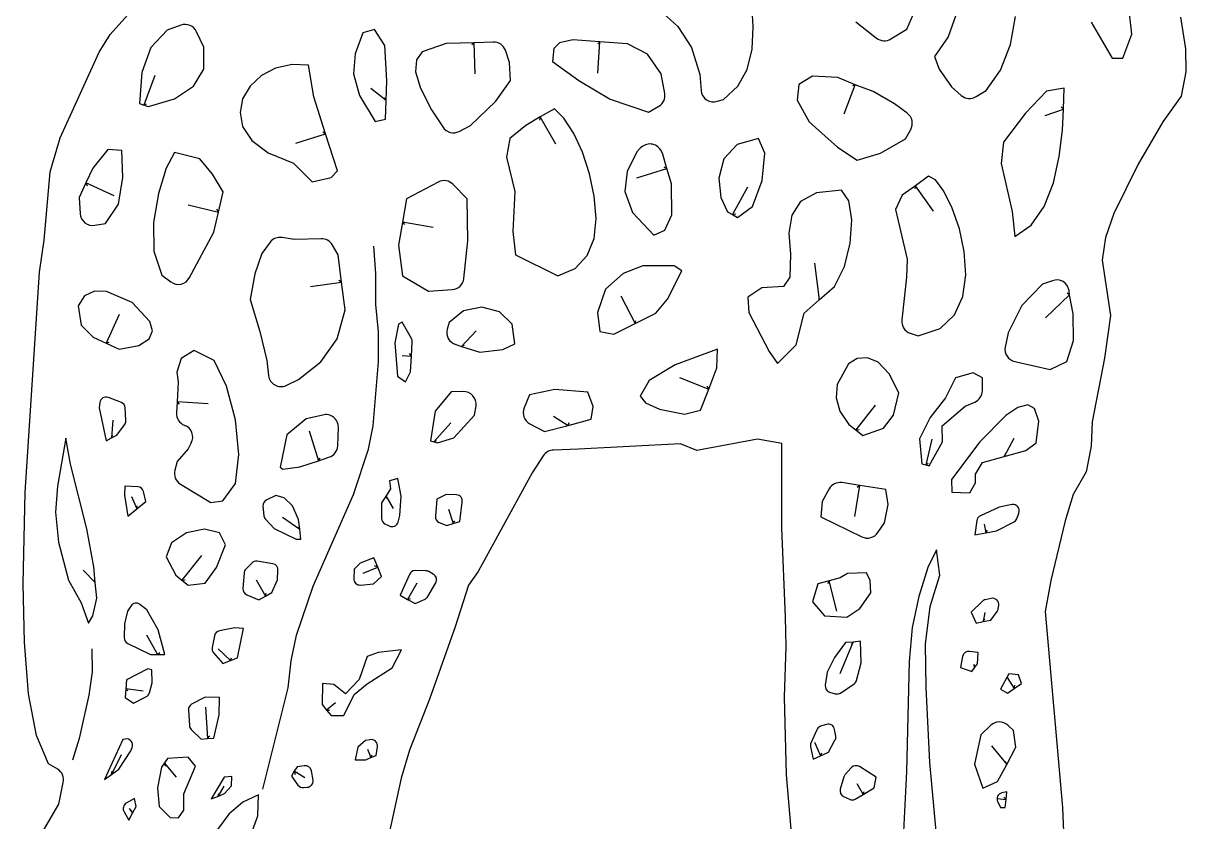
# Model space of a CAD drawing. Extents: x 0 to 5.7, y 0 to 10.7.
# Drawn here: x 0.141 to 3.856, y 2.719 to 5.269 of the extents above; entities that cross this region are included whole.
import ezdxf

# ---------------------------------------------------------------- set-up
doc = ezdxf.new("R2010")
doc.units = 0
doc.layers.add('WHITE', color=7, linetype='CONTINUOUS')

msp = doc.modelspace()

# ---------------------------------------------------------------- linework, layer by layer
at = {"layer": 'WHITE', "linetype": 'CONTINUOUS'}
for p, q in [((0.418999, 5.232999), (0.512, 5.337999)), ((2.473999, 5.257999), (2.469, 5.334)), ((3.134, 5.330999), (3.096999, 5.225999)), ((2.174, 5.311999), (2.233, 5.258999)), ((2.964999, 5.25), (2.986999, 5.301)), ((3.296, 5.201), (3.312, 5.290999)), ((3.684, 5.234), (3.676, 5.3)), ((3.838999, 5.289), (3.855, 5.188)), ((0.601, 5.247), (0.549, 5.191999)), ((0.644999, 5.263), (0.601, 5.247)), ((0.717999, 5.192999), (0.694999, 5.242)), ((1.225999, 5.238999), (1.202, 5.171999)), ((1.263, 5.249), (1.225999, 5.238999)), ((1.296, 5.197999), (1.263, 5.249)), ((2.233, 5.258999), (2.276, 5.191999)), ((2.47, 5.185999), (2.473999, 5.257999)), ((2.802, 5.274), (2.868, 5.222)), ((2.914, 5.218999), (2.964999, 5.25)), ((3.553999, 5.272999), (3.621, 5.157999)), ((0.384, 5.177), (0.418999, 5.232999)), ((1.491999, 5.204999), (1.416, 5.177999)), ((1.582, 5.206999), (1.491999, 5.204999)), ((1.582, 5.206999), (1.575, 5.199999)), ((1.643, 5.209), (1.582, 5.206999)), ((1.585, 5.107999), (1.582, 5.206999)), ((1.855, 5.206999), (1.837, 5.189)), ((1.896999, 5.216), (1.855, 5.206999)), ((1.983999, 5.21), (1.896999, 5.216)), ((1.976999, 5.11), (1.983999, 5.21)), ((1.983999, 5.21), (1.976999, 5.203)), ((2.072, 5.203), (1.983999, 5.21)), ((2.135999, 5.17), (2.072, 5.203)), ((3.096999, 5.225999), (3.052999, 5.163)), ((3.263999, 5.118999), (3.296, 5.201)), ((3.654999, 5.157999), (3.684, 5.234)), ((0.259, 4.902999), (0.384, 5.177)), ((0.549, 5.191999), (0.519999, 5.111999)), ((0.717999, 5.123), (0.717999, 5.192999)), ((1.202, 5.171999), (1.195999, 5.107999)), ((1.302999, 5.085), (1.296, 5.197999)), ((1.416, 5.177999), (1.398, 5.151999)), ((1.695, 5.144), (1.682, 5.183)), ((1.837, 5.189), (1.832, 5.146999)), ((2.18, 5.107999), (2.135999, 5.17)), ((2.276, 5.191999), (2.302999, 5.105999)), ((2.453999, 5.122), (2.47, 5.185999)), ((3.855, 5.188), (3.855999, 5.113999)), ((1, 5.138), (0.947, 5.125999)), ((1.052999, 5.135), (1, 5.138)), ((1.07, 5.033999), (1.052999, 5.135)), ((1.398, 5.151999), (1.394999, 5.113999)), ((1.697999, 5.085999), (1.695, 5.144)), ((1.832, 5.146999), (1.916, 5.085999)), ((3.052999, 5.163), (3.068, 5.123)), ((3.621, 5.157999), (3.654999, 5.157999)), ((0.519999, 5.111999), (0.512, 5.013)), ((0.560999, 5.102), (0.526, 5.007999)), ((0.685, 5.067999), (0.717999, 5.123)), ((0.902, 5.102), (0.865999, 5.067999)), ((0.947, 5.125999), (0.902, 5.102)), ((1.195999, 5.107999), (1.215999, 5.038)), ((1.394999, 5.113999), (1.409999, 5.061999)), ((2.190999, 5.045), (2.18, 5.107999)), ((2.302999, 5.105999), (2.306999, 5.053999)), ((2.424999, 5.067999), (2.453999, 5.122)), ((2.663, 5.099999), (2.618999, 5.073999)), ((2.743999, 5.096), (2.663, 5.099999)), ((2.799999, 5.072999), (2.743999, 5.096)), ((3.068, 5.123), (3.107, 5.065999)), ((3.217999, 5.054999), (3.263999, 5.118999)), ((3.855999, 5.113999), (3.841, 5.035999)), ((0.624, 5.027999), (0.685, 5.067999)), ((0.865999, 5.067999), (0.842, 5.027999)), ((1.251999, 5.061999), (1.300999, 5.024)), ((1.300999, 5.024), (1.302999, 5.085)), ((1.409999, 5.061999), (1.445999, 4.993)), ((1.651, 5.019999), (1.697999, 5.085999)), ((1.916, 5.085999), (2.016999, 5.026999)), ((2.378999, 5.026), (2.424999, 5.067999)), ((2.618999, 5.073999), (2.614, 5.024)), ((2.763999, 4.98), (2.799999, 5.072999)), ((2.799999, 5.072999), (2.790999, 5.068999)), ((2.857, 5.051), (2.799999, 5.072999)), ((3.107, 5.065999), (3.138, 5.039)), ((3.186, 5.034999), (3.217999, 5.054999)), ((3.467, 5.061999), (3.411, 5.052)), ((3.464999, 4.994999), (3.467, 5.061999)), ((0.541, 5.002999), (0.624, 5.027999)), ((0.842, 5.027999), (0.833999, 4.984)), ((1.106999, 4.915999), (1.07, 5.033999)), ((1.215999, 5.038), (1.266, 4.954999)), ((1.300999, 5.024), (1.294, 5.031)), ((1.299, 4.962999), (1.300999, 5.024)), ((1.57, 4.942999), (1.651, 5.019999)), ((2.016999, 5.026999), (2.138999, 4.985)), ((2.358999, 5.019999), (2.378999, 5.026)), ((2.614, 5.024), (2.653, 4.953999)), ((2.924999, 5.012), (2.857, 5.051)), ((3.411, 5.052), (3.344, 4.981999)), ((3.841, 5.035999), (3.782999, 4.953999)), ((0.512, 5.013), (0.526, 5.007999)), ((0.526, 5.007999), (0.535, 5.012)), ((0.526, 5.007999), (0.541, 5.002999)), ((0.833999, 4.984), (0.842, 4.939)), ((1.445999, 4.993), (1.481999, 4.938)), ((1.838999, 4.995999), (1.792999, 4.969999)), ((1.868999, 4.966), (1.838999, 4.995999)), ((2.138999, 4.985), (2.171999, 5.004)), ((2.966, 4.981999), (2.924999, 5.012)), ((3.344, 4.981999), (3.273999, 4.888999)), ((3.407, 4.974999), (3.464999, 4.994999)), ((3.464999, 4.994999), (3.457999, 5.001999)), ((3.461999, 4.927999), (3.464999, 4.994999)), ((1.266, 4.954999), (1.299, 4.962999)), ((1.534, 4.923999), (1.57, 4.942999)), ((1.746999, 4.942999), (1.695999, 4.901)), ((1.792999, 4.969999), (1.746999, 4.942999)), ((1.792999, 4.969999), (1.791, 4.96)), ((1.843, 4.882999), (1.792999, 4.969999)), ((1.899999, 4.916999), (1.868999, 4.966)), ((2.653, 4.953999), (2.743, 4.873)), ((3.782999, 4.953999), (3.703999, 4.818999)), ((0.842, 4.939), (0.871999, 4.894999)), ((1.011999, 4.886), (1.106999, 4.915999)), ((1.106999, 4.915999), (1.098, 4.921)), ((1.144999, 4.797999), (1.106999, 4.915999)), ((1.927999, 4.856999), (1.899999, 4.916999)), ((2.96, 4.9), (2.976999, 4.929999)), ((3.451999, 4.843999), (3.461999, 4.927999)), ((0.226999, 4.795), (0.259, 4.902999)), ((0.871999, 4.894999), (0.924, 4.855)), ((1.695999, 4.901), (1.684999, 4.842)), ((2.114, 4.870999), (2.101999, 4.859)), ((2.421999, 4.881999), (2.38, 4.835999)), ((2.490999, 4.901), (2.421999, 4.881999)), ((2.510999, 4.854), (2.490999, 4.901)), ((2.743, 4.873), (2.805999, 4.831999)), ((2.88, 4.854), (2.96, 4.9)), ((3.273999, 4.888999), (3.266, 4.821)), ((0.411, 4.866), (0.363, 4.806)), ((0.456, 4.862999), (0.411, 4.866)), ((0.458999, 4.776999), (0.456, 4.862999)), ((0.624, 4.855999), (0.597999, 4.806)), ((0.704999, 4.835999), (0.624, 4.855999)), ((0.745999, 4.787), (0.704999, 4.835999)), ((0.924, 4.855), (1.004999, 4.822)), ((1.684999, 4.842), (1.712, 4.731999)), ((1.950999, 4.788), (1.927999, 4.856999)), ((2.101999, 4.859), (2.071, 4.796)), ((2.184, 4.854), (2.177999, 4.863999)), ((2.197999, 4.804999), (2.184, 4.854)), ((2.38, 4.835999), (2.364, 4.774)), ((2.502, 4.767), (2.510999, 4.854)), ((2.805999, 4.831999), (2.88, 4.854)), ((3.433, 4.76), (3.451999, 4.843999)), ((0.208, 4.576), (0.226999, 4.795)), ((0.363, 4.806), (0.340999, 4.76)), ((0.597999, 4.806), (0.573, 4.725999)), ((1.004999, 4.822), (1.064, 4.763)), ((1.125, 4.776999), (1.144999, 4.797999)), ((2.071, 4.796), (2.062999, 4.731999)), ((2.101999, 4.776), (2.197999, 4.804999)), ((2.197999, 4.804999), (2.188999, 4.809999)), ((2.213, 4.756), (2.197999, 4.804999)), ((3.266, 4.821), (3.301, 4.668)), ((3.703999, 4.818999), (3.625999, 4.662)), ((0.340999, 4.76), (0.319999, 4.712999)), ((0.432, 4.717999), (0.340999, 4.76)), ((0.340999, 4.76), (0.344999, 4.75)), ((0.444999, 4.690999), (0.458999, 4.776999)), ((0.779999, 4.730999), (0.745999, 4.787)), ((1.064, 4.763), (1.125, 4.776999)), ((1.467, 4.762), (1.366, 4.708)), ((1.965999, 4.717), (1.950999, 4.788)), ((2.213999, 4.657), (2.213, 4.756)), ((2.364, 4.774), (2.369999, 4.712999)), ((2.470999, 4.684), (2.502, 4.767)), ((3.033999, 4.781), (2.992, 4.75)), ((3.055999, 4.769), (3.033999, 4.781)), ((3.082999, 4.732999), (3.055999, 4.769)), ((3.404, 4.684), (3.433, 4.76)), ((0.573, 4.725999), (0.556999, 4.632999)), ((0.764999, 4.665999), (0.779999, 4.730999)), ((1.559999, 4.708), (1.514999, 4.754)), ((1.712, 4.731999), (1.705999, 4.604)), ((2.062999, 4.731999), (2.088, 4.664999)), ((2.456, 4.745999), (2.407999, 4.657999)), ((2.676, 4.728), (2.625, 4.699999)), ((2.756, 4.736), (2.676, 4.728)), ((2.779, 4.702), (2.756, 4.736)), ((2.95, 4.719999), (2.927999, 4.673999)), ((2.992, 4.75), (2.95, 4.719999)), ((2.992, 4.75), (2.99, 4.739999)), ((3.049999, 4.669), (2.992, 4.75)), ((3.109999, 4.678999), (3.082999, 4.732999)), ((0.319999, 4.712999), (0.323, 4.660999)), ((0.404, 4.63), (0.444999, 4.690999)), ((0.667999, 4.689), (0.764999, 4.665999)), ((1.366, 4.708), (1.353, 4.633999)), ((1.562, 4.573999), (1.559999, 4.708)), ((1.972, 4.645999), (1.965999, 4.717)), ((2.369999, 4.712999), (2.391999, 4.666999)), ((2.424, 4.649), (2.470999, 4.684)), ((2.625, 4.699999), (2.596999, 4.656)), ((2.789, 4.640999), (2.779, 4.702)), ((3.361999, 4.624), (3.404, 4.684)), ((0.75, 4.602), (0.764999, 4.665999)), ((0.764999, 4.665999), (0.759999, 4.675)), ((1.965, 4.581999), (1.972, 4.645999)), ((2.088, 4.664999), (2.155999, 4.592)), ((2.190999, 4.607999), (2.213999, 4.657)), ((2.391999, 4.666999), (2.407999, 4.657999)), ((2.407999, 4.657999), (2.417999, 4.660999)), ((2.407999, 4.657999), (2.424, 4.649)), ((2.596999, 4.656), (2.588, 4.598999)), ((2.927999, 4.673999), (2.966, 4.515999)), ((3.132999, 4.612999), (3.109999, 4.678999)), ((3.301, 4.668), (3.309999, 4.587999)), ((3.625999, 4.662), (3.599999, 4.585)), ((0.37, 4.624), (0.404, 4.63)), ((0.556999, 4.632999), (0.558, 4.540999)), ((1.353, 4.633999), (1.34, 4.560999)), ((1.450999, 4.617), (1.353, 4.633999)), ((1.353, 4.633999), (1.358999, 4.625999)), ((2.155999, 4.592), (2.190999, 4.607999)), ((2.783999, 4.566999), (2.789, 4.640999)), ((3.148, 4.539999), (3.132999, 4.612999)), ((3.309999, 4.587999), (3.361999, 4.624)), ((0.193, 4.473999), (0.208, 4.576)), ((0.671999, 4.456999), (0.75, 4.602)), ((0.93, 4.57), (0.902999, 4.533999)), ((1.006999, 4.578999), (0.967999, 4.585)), ((1.093, 4.580999), (1.006999, 4.578999)), ((1.549, 4.453999), (1.562, 4.573999)), ((1.705999, 4.604), (1.713999, 4.53)), ((1.942999, 4.526999), (1.965, 4.581999)), ((2.588, 4.598999), (2.592999, 4.532)), ((3.599999, 4.585), (3.588999, 4.513)), ((0.558, 4.540999), (0.583999, 4.465)), ((0.902999, 4.533999), (0.880999, 4.468999)), ((1.146999, 4.53), (1.128999, 4.560999)), ((1.268, 4.469999), (1.261, 4.557)), ((1.34, 4.560999), (1.353, 4.462999)), ((2.765, 4.492), (2.783999, 4.566999)), ((3.153, 4.466), (3.148, 4.539999)), ((1.157999, 4.441999), (1.146999, 4.53)), ((1.713999, 4.53), (1.848999, 4.462999)), ((1.904999, 4.486), (1.942999, 4.526999)), ((2.592999, 4.532), (2.591, 4.458)), ((2.67, 4.502999), (2.684999, 4.386)), ((2.966, 4.515999), (2.963999, 4.458)), ((3.588999, 4.513), (3.615999, 4.335999)), ((0.146999, 3.770999), (0.193, 4.473999)), ((0.583999, 4.465), (0.612999, 4.442999)), ((0.880999, 4.468999), (0.865999, 4.387)), ((1.268, 4.370999), (1.268, 4.469999)), ((1.353, 4.462999), (1.435999, 4.414)), ((1.848999, 4.462999), (1.904999, 4.486)), ((2.058, 4.469999), (2.002, 4.42)), ((2.121, 4.493999), (2.058, 4.469999)), ((2.220999, 4.494999), (2.121, 4.493999)), ((2.2, 4.388), (2.246, 4.478)), ((2.246, 4.478), (2.220999, 4.494999)), ((2.591, 4.458), (2.571, 4.428999)), ((2.733, 4.428999), (2.765, 4.492)), ((2.963999, 4.458), (2.948999, 4.322)), ((3.144, 4.396999), (3.153, 4.466)), ((1.059, 4.428999), (1.157999, 4.441999)), ((1.157999, 4.441999), (1.149999, 4.447999)), ((1.169999, 4.354), (1.157999, 4.441999)), ((2.500999, 4.423999), (2.457, 4.394)), ((2.571, 4.428999), (2.500999, 4.423999)), ((2.684999, 4.386), (2.733, 4.428999)), ((3.398, 4.435999), (3.332, 4.368)), ((3.43, 4.447), (3.398, 4.435999)), ((0.337, 4.399), (0.317, 4.367)), ((0.368999, 4.414), (0.337, 4.399)), ((0.407, 4.413), (0.368999, 4.414)), ((0.488999, 4.376999), (0.407, 4.413)), ((0.865999, 4.387), (0.897, 4.284999)), ((1.435999, 4.414), (1.511999, 4.419)), ((2.002, 4.42), (1.975999, 4.344999)), ((2.051, 4.399), (2.095999, 4.309999)), ((2.163, 4.342999), (2.2, 4.388)), ((2.457, 4.394), (2.46, 4.344999)), ((2.637, 4.342999), (2.684999, 4.386)), ((2.684999, 4.386), (2.684999, 4.395999)), ((3.117, 4.337999), (3.144, 4.396999)), ((3.407999, 4.328), (3.484999, 4.401999)), ((3.484999, 4.401999), (3.476999, 4.407)), ((3.484999, 4.401999), (3.483, 4.415999)), ((3.496, 4.341), (3.484999, 4.401999)), ((0.317, 4.367), (0.326, 4.304999)), ((0.546, 4.316999), (0.488999, 4.376999)), ((1.144, 4.261), (1.169999, 4.354)), ((1.276, 4.283999), (1.268, 4.370999)), ((1.547999, 4.350999), (1.501999, 4.314)), ((1.605999, 4.361999), (1.547999, 4.350999)), ((1.662999, 4.348), (1.605999, 4.361999)), ((1.702999, 4.308), (1.662999, 4.348)), ((3.332, 4.368), (3.288, 4.28)), ((0.448, 4.339), (0.405999, 4.248)), ((0.554, 4.287), (0.546, 4.316999)), ((1.351999, 4.315), (1.34, 4.308)), ((1.381999, 4.262), (1.351999, 4.315)), ((1.501999, 4.314), (1.496, 4.291999)), ((1.975999, 4.344999), (1.983999, 4.284999)), ((2.028, 4.276), (2.095999, 4.309999)), ((2.095999, 4.309999), (2.163, 4.342999)), ((2.095999, 4.309999), (2.098999, 4.318999)), ((2.46, 4.344999), (2.525, 4.221)), ((2.611, 4.242), (2.637, 4.342999)), ((3.071, 4.294), (3.117, 4.337999)), ((3.496999, 4.256), (3.496, 4.341)), ((3.615999, 4.335999), (3.595999, 4.199999)), ((0.326, 4.304999), (0.363999, 4.267)), ((0.542999, 4.261), (0.554, 4.287)), ((0.897, 4.284999), (0.919, 4.191999)), ((1.276, 4.188), (1.276, 4.283999)), ((1.34, 4.308), (1.327999, 4.249)), ((1.588, 4.287), (1.542, 4.236999)), ((1.712, 4.244999), (1.702999, 4.308)), ((1.983999, 4.284999), (2.028, 4.276)), ((2.974999, 4.278999), (3.000999, 4.270999)), ((3.000999, 4.270999), (3.071, 4.294)), ((3.288, 4.28), (3.279, 4.235)), ((0.363999, 4.267), (0.405999, 4.248)), ((0.405999, 4.248), (0.416, 4.250999)), ((0.405999, 4.248), (0.448, 4.228)), ((0.448, 4.228), (0.509999, 4.239999)), ((0.509999, 4.239999), (0.542999, 4.261)), ((1.092, 4.188), (1.144, 4.261)), ((1.327999, 4.249), (1.337, 4.142)), ((1.381999, 4.205999), (1.383999, 4.250999)), ((1.523, 4.243), (1.542, 4.236999)), ((1.542, 4.236999), (1.550999, 4.242)), ((1.542, 4.236999), (1.6, 4.218999)), ((1.674, 4.227), (1.712, 4.244999)), ((2.551, 4.183), (2.611, 4.242)), ((3.476, 4.189), (3.496999, 4.256)), ((0.646, 4.198999), (0.632, 4.155)), ((0.686999, 4.223999), (0.646, 4.198999)), ((0.750999, 4.191999), (0.686999, 4.223999)), ((1.351999, 4.208), (1.381999, 4.205999)), ((1.381999, 4.205999), (1.375, 4.214)), ((1.378999, 4.156), (1.381999, 4.205999)), ((1.6, 4.218999), (1.674, 4.227)), ((2.359999, 4.228), (2.223999, 4.177999)), ((2.358, 4.169), (2.359999, 4.228)), ((2.525, 4.221), (2.551, 4.183)), ((2.805999, 4.198999), (2.778, 4.182)), ((2.838999, 4.201), (2.805999, 4.198999)), ((2.872999, 4.186999), (2.838999, 4.201)), ((3.595999, 4.199999), (3.556999, 3.996)), ((0.79, 4.11), (0.750999, 4.191999)), ((0.919, 4.191999), (0.925, 4.144)), ((1.021, 4.131), (1.092, 4.188)), ((1.258999, 3.983), (1.276, 4.188)), ((2.223999, 4.177999), (2.141, 4.127999)), ((2.332, 4.100999), (2.358, 4.169)), ((2.778, 4.182), (2.742, 4.114999)), ((2.907999, 4.15), (2.872999, 4.186999)), ((3.309999, 4.189), (3.423, 4.163)), ((3.423, 4.163), (3.476, 4.189)), ((0.632, 4.155), (0.635999, 4.124)), ((0.635999, 4.124), (0.633, 4.059999)), ((0.981, 4.111999), (1.021, 4.131)), ((1.337, 4.142), (1.363, 4.124)), ((1.363, 4.124), (1.378999, 4.156)), ((2.141, 4.127999), (2.112999, 4.078)), ((2.237999, 4.138), (2.332, 4.100999)), ((2.938999, 4.089), (2.907999, 4.15)), ((3.119999, 4.137), (3.088, 4.072999)), ((3.177, 4.152999), (3.119999, 4.137)), ((3.206, 4.137), (3.177, 4.152999)), ((3.206, 4.096), (3.206, 4.137)), ((0.819, 4.002999), (0.79, 4.11)), ((1.508, 4.092), (1.457, 4.03)), ((1.547, 4.092999), (1.508, 4.092)), ((1.84, 4.098999), (1.758999, 4.081999)), ((1.945, 4.091), (1.84, 4.098999)), ((1.962, 4.045), (1.945, 4.091)), ((2.305, 4.032999), (2.332, 4.100999)), ((2.332, 4.100999), (2.326999, 4.11)), ((2.742, 4.114999), (2.739, 4.072999)), ((2.921999, 4.017), (2.938999, 4.089)), ((0.386, 4.058), (0.384, 4.040999)), ((0.455, 4.058), (0.412999, 4.073999)), ((0.633, 4.059999), (0.630999, 4.025)), ((0.731999, 4.053999), (0.633, 4.059999)), ((0.633, 4.059999), (0.638999, 4.052999)), ((1.758999, 4.081999), (1.741999, 4.040999)), ((2.112999, 4.078), (2.128999, 4.057)), ((2.128999, 4.057), (2.174, 4.037)), ((2.739, 4.072999), (2.750999, 4.03)), ((3.088, 4.072999), (3.039, 4.01)), ((3.151, 4.046), (3.181999, 4.059)), ((3.351, 4.051), (3.319, 4.041999)), ((3.372999, 4.039), (3.351, 4.051)), ((0.384, 4.040999), (0.405999, 3.936)), ((0.469, 4), (0.467, 4.040999)), ((1.098, 4.018), (1.044999, 4.006)), ((1.457, 4.03), (1.442, 3.936)), ((1.516999, 3.944999), (1.582999, 4.017)), ((1.582999, 4.017), (1.588, 4.046999)), ((1.835, 4.013999), (1.881999, 3.984999)), ((1.955999, 4.005), (1.962, 4.045)), ((2.174, 4.037), (2.253999, 4.020999)), ((2.253999, 4.020999), (2.305, 4.032999)), ((2.750999, 4.03), (2.779, 3.987999)), ((2.862999, 4.048999), (2.802, 3.970999)), ((2.89, 3.976), (2.921999, 4.017)), ((3.078, 3.983), (3.151, 4.046)), ((3.280999, 4.015999), (3.197999, 3.931999)), ((3.319, 4.041999), (3.280999, 4.015999)), ((3.387, 3.997999), (3.372999, 4.039)), ((0.426999, 4.001999), (0.423, 3.944999)), ((0.439999, 3.953999), (0.465, 3.986999)), ((0.656, 3.984999), (0.657, 3.984999)), ((0.829999, 3.891999), (0.819, 4.002999)), ((1.044999, 4.006), (0.982999, 3.954999)), ((1.146, 3.92), (1.148, 3.979)), ((1.243999, 3.908999), (1.258999, 3.983)), ((1.506999, 3.993), (1.452999, 3.931999)), ((1.759999, 3.99), (1.807, 3.964999)), ((1.807, 3.964999), (1.881999, 3.984999)), ((1.881999, 3.984999), (1.955999, 4.005)), ((1.881999, 3.984999), (1.886, 3.993999)), ((2.779, 3.987999), (2.802, 3.970999)), ((2.823999, 3.953), (2.89, 3.976)), ((3.039, 4.01), (3.005, 3.941999)), ((3.078999, 3.931999), (3.078, 3.983)), ((3.378, 3.928999), (3.387, 3.997999)), ((3.556999, 3.996), (3.553999, 3.917999)), ((0.277, 3.944), (0.25, 3.790999)), ((0.291999, 3.861), (0.277, 3.944)), ((0.405999, 3.936), (0.423, 3.944999)), ((0.423, 3.944999), (0.425999, 3.954999)), ((0.423, 3.944999), (0.439999, 3.953999)), ((0.982999, 3.954999), (0.962, 3.851)), ((1.054999, 3.967999), (1.085, 3.871999)), ((1.465, 3.928999), (1.516999, 3.944999)), ((2.486999, 3.940999), (2.293999, 3.904999)), ((2.565, 3.927), (2.486999, 3.940999)), ((2.802, 3.970999), (2.812, 3.971999)), ((2.802, 3.970999), (2.823999, 3.953)), ((3.005, 3.941999), (3.013, 3.861999)), ((3.045, 3.940999), (3.025, 3.858999)), ((3.306999, 3.943), (3.276, 3.885999)), ((0.667999, 3.91), (0.633, 3.869999)), ((0.677999, 3.928999), (0.667999, 3.91)), ((1.195999, 3.763999), (1.243999, 3.908999)), ((1.442, 3.936), (1.452999, 3.931999)), ((1.452999, 3.931999), (1.462, 3.937)), ((1.452999, 3.931999), (1.465, 3.928999)), ((1.914999, 3.908999), (1.835999, 3.905999)), ((2.240999, 3.926), (1.914999, 3.908999)), ((2.293999, 3.904999), (2.240999, 3.926)), ((2.565, 3.657999), (2.565, 3.927)), ((3.036, 3.855999), (3.078999, 3.931999)), ((3.197999, 3.931999), (3.107, 3.812)), ((3.276, 3.885999), (3.345, 3.904999)), ((3.345, 3.904999), (3.378, 3.928999)), ((3.553999, 3.917999), (3.538, 3.836999)), ((0.633, 3.869999), (0.625, 3.842)), ((0.819, 3.799), (0.829999, 3.891999)), ((1.024999, 3.852999), (1.085, 3.871999)), ((1.085, 3.871999), (1.118, 3.882999)), ((1.085, 3.871999), (1.09, 3.881)), ((1.802999, 3.888), (1.766999, 3.832999)), ((3.025, 3.858999), (3.032999, 3.864)), ((3.184, 3.828999), (3.207, 3.865999)), ((3.207, 3.865999), (3.276, 3.885999)), ((3.276, 3.885999), (3.280999, 3.894999)), ((0.344, 3.654), (0.291999, 3.861)), ((0.962, 3.851), (0.971, 3.845)), ((0.971, 3.845), (1.024999, 3.852999)), ((1.766999, 3.832999), (1.595, 3.517999)), ((3.013, 3.861999), (3.025, 3.858999)), ((3.025, 3.858999), (3.036, 3.855999)), ((3.184, 3.801), (3.184, 3.828999)), ((3.538, 3.836999), (3.496, 3.763999)), ((0.25, 3.790999), (0.244, 3.707999)), ((0.465999, 3.790999), (0.465, 3.762)), ((0.507, 3.789), (0.465999, 3.790999)), ((0.643999, 3.796999), (0.74, 3.739)), ((0.778999, 3.743999), (0.819, 3.799)), ((1.338, 3.815), (1.310999, 3.808)), ((1.310999, 3.808), (1.315, 3.782)), ((1.348999, 3.759), (1.338, 3.815)), ((2.813999, 3.792999), (2.756999, 3.802)), ((2.799, 3.694), (2.813999, 3.792999)), ((2.813999, 3.792999), (2.805999, 3.786999)), ((2.898, 3.779999), (2.813999, 3.792999)), ((3.107, 3.812), (3.108999, 3.772)), ((3.165999, 3.769), (3.184, 3.801)), ((0.141, 3.479), (0.146999, 3.770999)), ((0.465, 3.762), (0.474999, 3.694999)), ((0.486999, 3.757999), (0.504, 3.717999)), ((0.532999, 3.742), (0.524999, 3.773999)), ((0.948, 3.760999), (0.919, 3.746999)), ((0.975, 3.753), (0.948, 3.760999)), ((1.001, 3.727999), (0.975, 3.753)), ((1.067, 3.470999), (1.195999, 3.763999)), ((1.300999, 3.759999), (1.286, 3.737999)), ((1.315, 3.782), (1.300999, 3.759999)), ((1.324, 3.719), (1.300999, 3.759999)), ((1.300999, 3.759999), (1.302999, 3.75)), ((1.343999, 3.697), (1.348999, 3.759)), ((1.493, 3.763999), (1.463, 3.749)), ((1.526, 3.763), (1.493, 3.763999)), ((2.716, 3.782), (2.694, 3.742)), ((2.904999, 3.732), (2.898, 3.779999)), ((3.108999, 3.772), (3.165999, 3.769)), ((3.496, 3.763999), (3.470999, 3.68)), ((0.474999, 3.694999), (0.504, 3.717999)), ((0.504, 3.717999), (0.532999, 3.742)), ((0.504, 3.717999), (0.504999, 3.727999)), ((0.74, 3.739), (0.778999, 3.743999)), ((0.907, 3.726999), (0.91, 3.696)), ((1.021, 3.684), (1.001, 3.727999)), ((1.286, 3.737999), (1.286, 3.687999)), ((1.463, 3.749), (1.457999, 3.694999)), ((1.5, 3.717), (1.514999, 3.671)), ((1.536, 3.677999), (1.544, 3.74)), ((2.694, 3.742), (2.69, 3.693)), ((2.892999, 3.674), (2.904999, 3.732)), ((3.259999, 3.723999), (3.2, 3.696)), ((3.301, 3.732), (3.259999, 3.723999)), ((0.244, 3.707999), (0.254, 3.611999)), ((0.916, 3.684), (0.943, 3.655999)), ((0.97, 3.691999), (1.024999, 3.653)), ((1.024999, 3.653), (1.021, 3.684)), ((1.338999, 3.676), (1.343999, 3.697)), ((1.514999, 3.671), (1.519999, 3.68)), ((1.514999, 3.671), (1.536, 3.677999)), ((2.69, 3.693), (2.821, 3.628999)), ((3.187999, 3.680999), (3.181999, 3.634999)), ((3.315999, 3.686), (3.322999, 3.704999)), ((3.470999, 3.68), (3.424999, 3.49)), ((0.367, 3.532999), (0.344, 3.654)), ((0.662999, 3.641999), (0.615, 3.609999)), ((0.72, 3.653), (0.662999, 3.641999)), ((0.768, 3.641999), (0.72, 3.653)), ((0.787, 3.602999), (0.768, 3.641999)), ((0.943, 3.655999), (1.013, 3.621999)), ((1.024999, 3.653), (1.016999, 3.658999)), ((1.027999, 3.621999), (1.024999, 3.653)), ((1.297, 3.67), (1.309999, 3.664)), ((1.47, 3.674999), (1.495, 3.664999)), ((1.495, 3.664999), (1.514999, 3.671)), ((2.576999, 3.371999), (2.565, 3.657999)), ((2.871999, 3.642999), (2.892999, 3.674)), ((3.181999, 3.634999), (3.217, 3.641999)), ((3.211999, 3.668999), (3.217, 3.641999)), ((3.217, 3.641999), (3.221999, 3.65)), ((3.217, 3.641999), (3.250999, 3.648)), ((3.250999, 3.648), (3.305999, 3.676)), ((0.254, 3.611999), (0.286, 3.490999)), ((0.615, 3.609999), (0.597999, 3.565)), ((1.013, 3.621999), (1.027999, 3.621999)), ((0.711, 3.569), (0.648, 3.490999)), ((0.759, 3.530999), (0.787, 3.602999)), ((3.059, 3.586999), (3.032, 3.530999)), ((3.069999, 3.506999), (3.059, 3.586999)), ((0.370999, 3.483), (0.367, 3.532999)), ((0.597999, 3.565), (0.629, 3.506999)), ((0.722, 3.480999), (0.759, 3.530999)), ((0.870999, 3.545), (0.851999, 3.526)), ((0.939, 3.542999), (0.888, 3.551)), ((1.218, 3.545), (1.197999, 3.526)), ((1.261, 3.562), (1.218, 3.545)), ((1.226999, 3.513), (1.274, 3.532)), ((1.274, 3.532), (1.261, 3.562)), ((1.274, 3.532), (1.264, 3.536)), ((1.286, 3.502), (1.274, 3.532)), ((3.032, 3.530999), (3.003, 3.437999)), ((0.331999, 3.522), (0.370999, 3.483)), ((0.629, 3.506999), (0.648, 3.490999)), ((0.847, 3.513), (0.842999, 3.463999)), ((0.953999, 3.492), (0.954999, 3.522)), ((1.197999, 3.526), (1.197, 3.496)), ((1.259999, 3.479), (1.286, 3.502)), ((1.375, 3.509), (1.345, 3.443)), ((1.427, 3.519999), (1.393, 3.520999)), ((1.450999, 3.509999), (1.437, 3.517999)), ((1.595, 3.517999), (1.564, 3.474999)), ((2.752, 3.497999), (2.716, 3.487999)), ((2.775, 3.512), (2.752, 3.497999)), ((2.835999, 3.513999), (2.775, 3.512)), ((2.848, 3.489), (2.835999, 3.513999)), ((3.039, 3.405999), (3.069999, 3.506999)), ((0.144999, 3.292999), (0.141, 3.479)), ((0.286, 3.490999), (0.326, 3.417999)), ((0.370999, 3.483), (0.363999, 3.489)), ((0.375999, 3.433), (0.370999, 3.483)), ((0.648, 3.490999), (0.657999, 3.492)), ((0.648, 3.490999), (0.667999, 3.474999)), ((0.667999, 3.474999), (0.722, 3.480999)), ((0.884999, 3.492), (0.915, 3.438999)), ((0.935, 3.450999), (0.953999, 3.492)), ((1.014, 3.315), (1.067, 3.470999)), ((1.218999, 3.474999), (1.259999, 3.479)), ((1.399, 3.480999), (1.368999, 3.428999)), ((1.434, 3.437999), (1.458999, 3.482)), ((1.564, 3.474999), (1.521, 3.341)), ((2.68, 3.479), (2.663, 3.421)), ((2.716, 3.487999), (2.68, 3.479)), ((2.716, 3.487999), (2.710999, 3.48)), ((2.740999, 3.391999), (2.716, 3.487999)), ((2.849999, 3.45), (2.848, 3.489)), ((3.424999, 3.49), (3.407, 3.39)), ((0.326, 3.417999), (0.349, 3.352999)), ((0.363, 3.377), (0.375999, 3.433)), ((0.855, 3.444), (0.893999, 3.427999)), ((0.893999, 3.427999), (0.915, 3.438999)), ((0.915, 3.438999), (0.935, 3.450999)), ((0.915, 3.438999), (0.916999, 3.448999)), ((1.345, 3.443), (1.368999, 3.428999)), ((1.368999, 3.428999), (1.378999, 3.431999)), ((1.368999, 3.428999), (1.393, 3.415999)), ((1.393, 3.415999), (1.424999, 3.43)), ((2.663, 3.421), (2.701999, 3.377)), ((2.815, 3.4), (2.849999, 3.45)), ((3.003, 3.437999), (2.982, 3.338999)), ((3.206, 3.423), (3.17, 3.388)), ((3.233999, 3.431999), (3.214999, 3.427999)), ((0.474, 3.391999), (0.465, 3.351)), ((0.485, 3.407999), (0.474, 3.391999)), ((0.536, 3.395999), (0.513999, 3.413)), ((0.572, 3.332), (0.536, 3.395999)), ((2.773, 3.371999), (2.815, 3.4)), ((3.023999, 3.286), (3.039, 3.405999)), ((3.17, 3.388), (3.186, 3.352999)), ((3.213999, 3.387), (3.209, 3.358)), ((3.233, 3.362999), (3.253, 3.39)), ((3.256999, 3.4), (3.259, 3.41)), ((3.407, 3.39), (3.461999, 2.763999)), ((0.349, 3.352999), (0.363, 3.377)), ((0.465, 3.351), (0.463999, 3.306999)), ((2.578999, 3.279), (2.576999, 3.371999)), ((2.701999, 3.377), (2.773, 3.371999)), ((3.186, 3.352999), (3.209, 3.358)), ((3.209, 3.358), (3.213999, 3.367)), ((3.209, 3.358), (3.233, 3.362999)), ((0.535, 3.315999), (0.569999, 3.253)), ((0.592999, 3.253), (0.572, 3.332)), ((0.751999, 3.312999), (0.745, 3.275)), ((0.816999, 3.338), (0.768, 3.328999)), ((0.845, 3.335999), (0.816999, 3.338)), ((0.825999, 3.243), (0.845, 3.335999)), ((0.996999, 3.233), (1.014, 3.315)), ((1.521, 3.341), (1.439, 3.111)), ((2.982, 3.338999), (2.971999, 3.230999)), ((0.158, 3.127), (0.144999, 3.292999)), ((0.36, 3.270999), (0.361, 3.197999)), ((0.474999, 3.288), (0.547999, 3.253)), ((0.763999, 3.270999), (0.802999, 3.233999)), ((2.573999, 3.117), (2.578999, 3.279)), ((2.769, 3.290999), (2.733999, 3.243999)), ((2.752, 3.191999), (2.792999, 3.292999)), ((2.792999, 3.292999), (2.769, 3.290999)), ((2.792999, 3.292999), (2.786999, 3.285)), ((2.816999, 3.296), (2.792999, 3.292999)), ((2.819, 3.226999), (2.816999, 3.296)), ((3.026, 3.148), (3.023999, 3.286)), ((0.547999, 3.253), (0.569999, 3.253)), ((0.569999, 3.253), (0.577, 3.259999)), ((0.569999, 3.253), (0.592999, 3.253)), ((0.749, 3.257999), (0.778999, 3.223999)), ((0.778999, 3.223999), (0.802999, 3.233999)), ((0.802999, 3.233999), (0.825999, 3.243)), ((0.802999, 3.233999), (0.805999, 3.243)), ((0.987999, 3.147), (0.996999, 3.233)), ((1.24, 3.246999), (1.213999, 3.173)), ((1.274999, 3.259), (1.24, 3.246999)), ((1.35, 3.267999), (1.274999, 3.259)), ((1.32, 3.210999), (1.35, 3.267999)), ((2.733999, 3.243999), (2.71, 3.197)), ((3.142999, 3.246999), (3.135999, 3.211999)), ((3.193, 3.259999), (3.164999, 3.263)), ((3.19, 3.223), (3.193, 3.259999)), ((0.361, 3.197999), (0.351, 3.122999)), ((0.538999, 3.207), (0.470999, 3.171999)), ((0.551999, 3.203999), (0.538999, 3.207)), ((0.552999, 3.163), (0.551999, 3.203999)), ((1.24, 3.158999), (1.32, 3.210999)), ((2.71, 3.197), (2.703999, 3.154999)), ((2.803999, 3.17), (2.819, 3.226999)), ((2.971999, 3.230999), (2.963999, 2.878999)), ((3.135999, 3.211999), (3.171999, 3.198999)), ((3.171999, 3.198999), (3.180999, 3.210999)), ((3.18, 3.220999), (3.180999, 3.210999)), ((3.180999, 3.210999), (3.18, 3.220999)), ((3.180999, 3.210999), (3.19, 3.223)), ((0.470999, 3.171999), (0.469, 3.144)), ((0.544, 3.131), (0.552999, 3.163)), ((1.097, 3.161), (1.095999, 3.092999)), ((1.133999, 3.157), (1.097, 3.161)), ((1.213999, 3.173), (1.171, 3.127)), ((1.199, 3.125), (1.24, 3.158999)), ((2.753, 3.13), (2.796, 3.158999)), ((3.290999, 3.190999), (3.263999, 3.141999)), ((3.285, 3.18), (3.308, 3.144999)), ((3.322, 3.187999), (3.290999, 3.190999)), ((3.308, 3.144999), (3.331, 3.16)), ((3.331, 3.16), (3.322, 3.187999)), ((0.182999, 2.993999), (0.158, 3.127)), ((0.351, 3.122999), (0.319999, 2.984999)), ((0.469, 3.144), (0.467, 3.115999)), ((0.523999, 3.135999), (0.469, 3.144)), ((0.469, 3.144), (0.474999, 3.137)), ((0.907, 2.822999), (0.987999, 3.147)), ((1.171, 3.127), (1.133999, 3.157)), ((1.164999, 3.058), (1.199, 3.125)), ((2.717999, 3.132999), (2.736, 3.128)), ((3.038, 2.907999), (3.026, 3.148)), ((3.263999, 3.141999), (3.286, 3.13)), ((3.286, 3.13), (3.308, 3.144999)), ((3.308, 3.144999), (3.309999, 3.154999)), ((0.467, 3.115999), (0.493, 3.098)), ((0.493, 3.098), (0.532999, 3.118)), ((0.722, 3.117), (0.679, 3.094)), ((0.768, 3.115999), (0.722, 3.117)), ((0.722999, 3.085), (0.73, 2.984999)), ((0.767, 3.059999), (0.768, 3.115999)), ((1.095999, 3.092999), (1.11, 3.075)), ((1.139, 3.098999), (1.11, 3.075)), ((1.439, 3.111), (1.375, 2.947999)), ((2.579999, 2.868999), (2.573999, 3.117)), ((0.669, 3.075), (0.671999, 3.026999)), ((0.75, 2.986), (0.767, 3.059999)), ((1.11, 3.075), (1.125, 3.058)), ((1.11, 3.075), (1.12, 3.075)), ((1.125, 3.058), (1.164999, 3.058)), ((0.677999, 3.013999), (0.709999, 2.983)), ((2.677, 3.013), (2.657999, 2.97)), ((2.707999, 3.029999), (2.688999, 3.023999)), ((2.737999, 2.992), (2.733999, 3.013999)), ((3.233, 3.026999), (3.200999, 2.996999)), ((3.305999, 3.009999), (3.286999, 3.026999)), ((3.312999, 2.957), (3.305999, 3.009999)), ((0.222, 2.904), (0.182999, 2.993999)), ((0.319999, 2.984999), (0.298, 2.915999)), ((0.458999, 2.982), (0.400999, 2.854)), ((0.467, 2.983), (0.458999, 2.982)), ((0.709999, 2.983), (0.73, 2.984999)), ((0.73, 2.984999), (0.736999, 2.993)), ((0.73, 2.984999), (0.75, 2.986)), ((1.235, 2.977999), (1.21, 2.957)), ((1.248999, 2.980999), (1.235, 2.977999)), ((2.67, 2.973), (2.688999, 2.93)), ((2.713999, 2.940999), (2.734999, 2.979)), ((3.200999, 2.996999), (3.180999, 2.903)), ((0.446, 2.887), (0.485, 2.944999)), ((0.485, 2.944999), (0.488999, 2.956)), ((1.21, 2.957), (1.202, 2.917)), ((1.241, 2.950999), (1.251999, 2.924)), ((1.269, 2.930999), (1.273, 2.957999)), ((1.375, 2.947999), (1.348999, 2.858)), ((2.657, 2.957999), (2.664999, 2.918999)), ((2.688999, 2.93), (2.713999, 2.940999)), ((2.688999, 2.93), (2.693, 2.938999)), ((3.234999, 2.960999), (3.283999, 2.901999)), ((3.283999, 2.901999), (3.312999, 2.957)), ((0.250999, 2.887), (0.222, 2.904)), ((0.453999, 2.933), (0.423, 2.869999)), ((0.592, 2.907), (0.583, 2.892999)), ((0.601999, 2.921), (0.592, 2.907)), ((0.630999, 2.861), (0.592, 2.907)), ((0.592, 2.907), (0.593999, 2.897)), ((0.667999, 2.924999), (0.601999, 2.921)), ((0.690999, 2.897), (0.667999, 2.924999)), ((1.039, 2.898), (1.016, 2.894)), ((1.202, 2.917), (1.235999, 2.917)), ((1.235999, 2.917), (1.251999, 2.924)), ((1.251999, 2.924), (1.256, 2.933)), ((1.251999, 2.924), (1.269, 2.930999)), ((2.664999, 2.918999), (2.688999, 2.93)), ((3.059999, 2.677), (3.038, 2.907999)), ((3.180999, 2.903), (3.207999, 2.825999)), ((3.253999, 2.846999), (3.283999, 2.901999)), ((3.283999, 2.901999), (3.279999, 2.911)), ((0.400999, 2.854), (0.423, 2.869999)), ((0.423, 2.869999), (0.446, 2.887)), ((0.423, 2.869999), (0.425, 2.88)), ((0.583, 2.892999), (0.569999, 2.826999)), ((0.653999, 2.808), (0.690999, 2.897)), ((0.782999, 2.861), (0.741999, 2.792)), ((0.808, 2.864), (0.782999, 2.861)), ((0.806999, 2.834), (0.808, 2.864)), ((1.006999, 2.88), (0.998, 2.865)), ((0.998, 2.865), (1.019, 2.835999)), ((1.016, 2.894), (1.006999, 2.88)), ((1.041, 2.858999), (1.006999, 2.88)), ((1.006999, 2.88), (1.009999, 2.869999)), ((1.067, 2.851999), (1.062, 2.881999)), ((2.595, 2.694999), (2.579999, 2.868999)), ((2.763, 2.861999), (2.752, 2.822999)), ((2.788, 2.891999), (2.767999, 2.869999)), ((2.867, 2.861), (2.812999, 2.894999)), ((2.859999, 2.826999), (2.867, 2.861)), ((2.963999, 2.878999), (2.953999, 2.687999)), ((0.254999, 2.775), (0.268999, 2.844)), ((0.569999, 2.826999), (0.574999, 2.767999)), ((0.782, 2.832999), (0.763, 2.799999)), ((0.783999, 2.809), (0.806999, 2.834)), ((1.036999, 2.828), (1.047999, 2.828999)), ((1.348999, 2.858), (1.309999, 2.681999)), ((2.805, 2.841), (2.825, 2.805999)), ((2.825, 2.805999), (2.859999, 2.826999)), ((3.207999, 2.825999), (3.253999, 2.846999)), ((0.495999, 2.792999), (0.469999, 2.778)), ((0.501999, 2.767999), (0.495999, 2.792999)), ((0.653999, 2.756), (0.653999, 2.808)), ((0.741999, 2.792), (0.763, 2.799999)), ((0.763, 2.799999), (0.767, 2.809999)), ((0.763, 2.799999), (0.783999, 2.809)), ((0.893, 2.805), (0.842999, 2.780999)), ((0.890999, 2.737999), (0.893, 2.805)), ((2.762, 2.799999), (2.780999, 2.790999)), ((2.799999, 2.790999), (2.825, 2.805999)), ((2.825, 2.805999), (2.828, 2.815999)), ((3.253, 2.792999), (3.282, 2.789999)), ((3.283999, 2.815), (3.267999, 2.811)), ((3.282, 2.789999), (3.275, 2.796999)), ((3.279, 2.763999), (3.282, 2.789999)), ((3.282, 2.789999), (3.283999, 2.815)), ((0.207, 2.693), (0.254999, 2.775)), ((0.462999, 2.750999), (0.477999, 2.723999)), ((0.479999, 2.760999), (0.49, 2.746)), ((0.49, 2.746), (0.486999, 2.755)), ((0.49, 2.746), (0.501999, 2.767999)), ((0.574999, 2.767999), (0.611, 2.733)), ((0.637, 2.730999), (0.653999, 2.756)), ((0.842999, 2.780999), (0.797999, 2.743)), ((3.255, 2.782999), (3.263999, 2.763999)), ((3.263999, 2.763999), (3.279, 2.763999)), ((3.461999, 2.763999), (3.470999, 2.563999)), ((0.477999, 2.723999), (0.49, 2.746)), ((0.611, 2.733), (0.637, 2.730999)), ((0.797999, 2.743), (0.762, 2.694)), ((0.864, 2.664), (0.890999, 2.737999))]:
    msp.add_line(p, q, dxfattribs=at)
for centre, radius, start, end in [((0.658699, 5.2256), 0.039832, 24.31301, 110.1184), ((1.6444, 5.1689), 0.040156, 20.55605, 91.99953), ((2.8931, 5.2529), 0.039809, 230.9131, 301.6544), ((2.346899, 5.058199), 0.04012, 186.009, 287.5758), ((2.151599, 5.0384), 0.039994, 300.6689, 9.509318), ((3.1647, 5.0693), 0.040385, 228.6139, 301.8398), ((2.9418, 4.949699), 0.040337, 330.7661, 53.15854), ((1.515599, 4.9591), 0.039675, 212.1278, 297.6641), ((2.143399, 4.8434), 0.040268, 30.76854, 136.8088), ((1.4857, 4.7263), 0.04032, 43.39212, 117.6461), ((0.363, 4.663399), 0.040071, 183.4336, 280.0744), ((0.961799, 4.545), 0.040477, 81.18927, 141.8267), ((1.094199, 4.540699), 0.040288, 30.25644, 91.70535), ((0.6365, 4.475399), 0.040025, 234.0463, 332.6016), ((1.509199, 4.459), 0.040097, 274.0042, 352.8394), ((3.4439, 4.409899), 0.039572, 8.867248, 110.539), ((2.988999, 4.3168), 0.040336, 172.5931, 249.6771), ((1.534, 4.280999), 0.03956, 163.8557, 253.8555), ((1.364099, 4.253099), 0.02001, 353.976, 26.43731), ((3.318, 4.2278), 0.039659, 169.5401, 258.3496), ((0.965, 4.149), 0.040311, 187.125, 293.3851), ((1.5479, 4.052599), 0.040489, 352.05, 91.27622), ((3.165699, 4.0959), 0.040339, 293.8327, 0.142365), ((0.405999, 4.054999), 0.020248, 69.77514, 171.4685), ((0.446999, 4.039599), 0.020048, 4.004172, 66.50161), ((0.670899, 4.0222), 0.039998, 175.9858, 248.1722), ((1.108, 3.9793), 0.040001, 359.5703, 104.4882), ((1.778699, 4.0253), 0.039917, 156.8391, 242.0878), ((0.449, 3.999), 0.02, 323.1301, 2.862196), ((0.6427, 3.947699), 0.039947, 332.0879, 69.02428), ((1.106199, 3.921099), 0.039885, 287.2083, 358.4171), ((1.836399, 3.865999), 0.040001, 90.57294, 146.6277), ((0.6643, 3.832099), 0.040527, 165.8609, 239.9571), ((2.7511, 3.762), 0.040432, 81.60938, 150.3255), ((0.505899, 3.769399), 0.019646, 13.54111, 86.78763), ((1.524, 3.742899), 0.020209, 351.7496, 84.31773), ((0.9266, 3.7288), 0.019723, 112.6646, 185.2473), ((3.303999, 3.711999), 0.020248, 339.7751, 98.53006), ((0.9299, 3.6985), 0.020056, 187.1604, 226.2105), ((1.305999, 3.6879), 0.02, 179.7135, 243.3072), ((1.477999, 3.693399), 0.020063, 175.4261, 246.5016), ((3.2074, 3.6778), 0.019646, 112.1263, 170.6341), ((3.297699, 3.6943), 0.020094, 294.3968, 335.6031), ((1.3197, 3.6816), 0.020096, 241.1392, 343.8197), ((2.8386, 3.6647), 0.039802, 243.7568, 326.9879), ((0.8855, 3.5309), 0.020254, 82.91007, 135.8012), ((0.935, 3.5234), 0.020048, 355.9958, 78.46531), ((0.8668, 3.512799), 0.019831, 138.2705, 179.4212), ((1.217, 3.495), 0.020024, 177.1376, 275.7104), ((1.3933, 3.500999), 0.020002, 90.85938, 156.3868), ((1.4283, 3.500299), 0.019722, 63.82471, 93.77539), ((1.442199, 3.4923), 0.019706, 328.4877, 63.56445), ((0.862999, 3.462399), 0.020063, 175.4261, 246.5015), ((1.416999, 3.447999), 0.019697, 293.9625, 329.5346), ((3.219699, 3.4089), 0.019669, 103.8243, 134.175), ((3.238899, 3.4124), 0.020242, 353.1909, 104.0362), ((0.5018, 3.3972), 0.019961, 52.3264, 147.265), ((3.236999, 3.402), 0.02, 323.1301, 354.2891), ((0.483999, 3.305899), 0.02003, 176.8519, 243.3067), ((0.772, 3.309), 0.020396, 101.3099, 168.6902), ((0.7649, 3.270699), 0.020359, 167.807, 218.616), ((3.162699, 3.243), 0.020131, 83.4398, 168.5226), ((2.7846, 3.175699), 0.02022, 304.3188, 343.6267), ((0.524599, 3.1363), 0.020135, 294.6559, 344.7198), ((2.723999, 3.152299), 0.020181, 172.3116, 252.7304), ((2.7424, 3.146899), 0.019954, 251.2927, 302.0966), ((0.6891, 3.0766), 0.020118, 120.1334, 184.5513), ((0.691999, 3.0283), 0.020042, 183.719, 225.6076), ((2.695299, 3.0051), 0.019922, 108.435, 156.6502), ((2.713999, 3.010699), 0.02027, 9.369385, 107.2696), ((3.259999, 2.997999), 0.039623, 47.04541, 132.9545), ((0.470899, 2.9637), 0.019669, 336.9544, 101.424), ((1.253, 2.961199), 0.020254, 350.9097, 101.4214), ((2.7184, 2.9897), 0.019749, 327.195, 6.692973), ((2.676199, 2.962399), 0.019723, 157.3354, 192.9075), ((1.0422, 2.878), 0.020199, 11.42119, 99.09044), ((2.802399, 2.877799), 0.020203, 58.35534, 135.4003), ((0.230199, 2.853), 0.03983, 346.9407, 58.54312), ((2.782399, 2.855399), 0.020506, 134.6049, 161.2109), ((1.035, 2.848), 0.02, 216.8699, 275.7102), ((1.047199, 2.848999), 0.020015, 272.2906, 8.615678), ((2.7709, 2.817499), 0.019684, 163.7747, 243.0435), ((2.790499, 2.808699), 0.020088, 241.7765, 298.2236), ((3.272499, 2.7919), 0.019622, 103.2572, 206.9574), ((0.479999, 2.761), 0.019723, 120.4655, 210.4661)]:
    msp.add_arc(centre, radius, start, end, dxfattribs=at)

doc.saveas('drawing.dxf')
